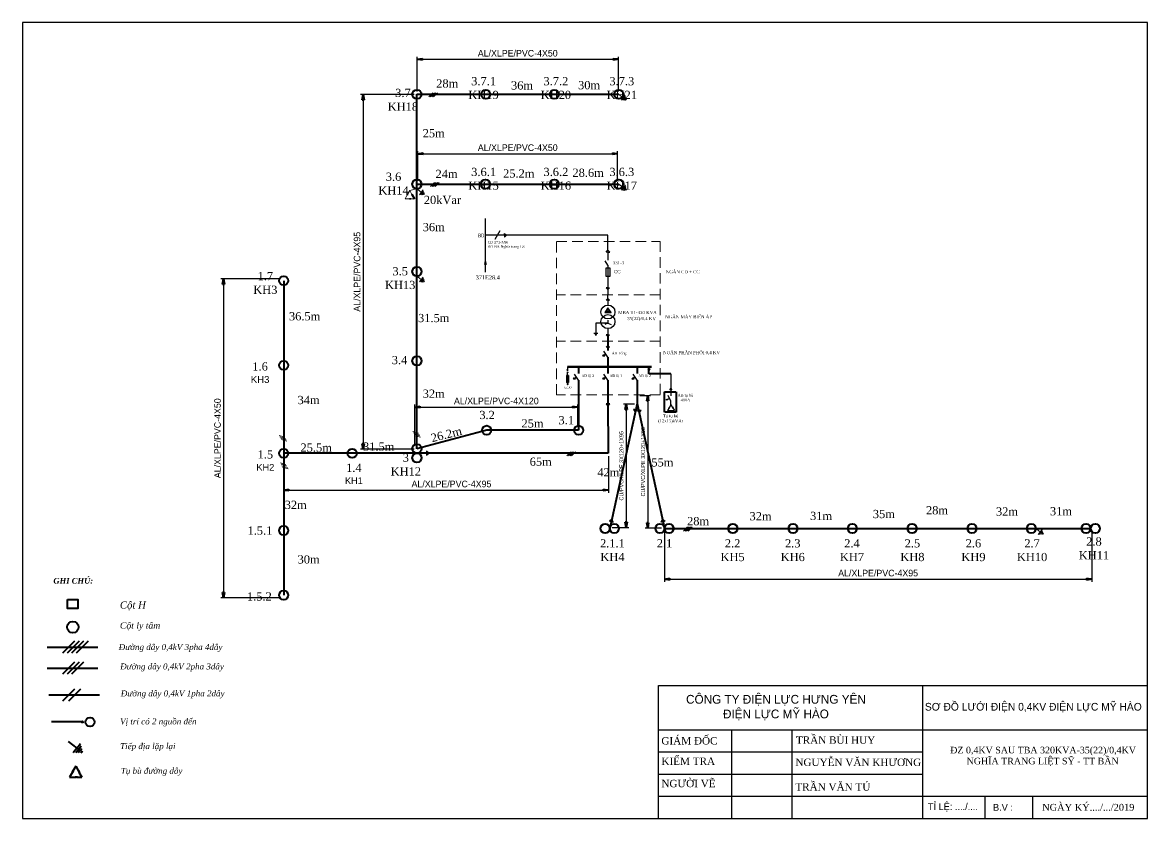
# Model space of a CAD drawing. Extents: x -2498 to 7641, y -1476 to 9052.
# Drawn here: x 7214.1 to 7640.9, y 3667.9 to 3969.7 of the extents above; entities that cross this region are included whole.
import ezdxf

# ---------------------------------------------------------------- set-up
doc = ezdxf.new("R2010")
doc.units = 0
doc.header["$LTSCALE"] = 0.08
doc.header["$MEASUREMENT"] = 0
doc.linetypes.add('DASHED2', pattern=[0.375, 0.25, -0.125])
doc.linetypes.add('HIDDEN', pattern=[0.375, 0.25, -0.125])
doc.layers.get('0').update_dxf_attribs({"linetype": 'CONTINUOUS', "lineweight": 40})
doc.layers.get('DEFPOINTS').update_dxf_attribs({"linetype": 'CONTINUOUS'})
doc.layers.add('Duong manh', color=8, linetype='CONTINUOUS')
for name, color, linetype, lineweight in [('Duong truc', 7, 'CONTINUOUS', 40), ('khung', 3, 'CONTINUOUS', 18), ('NET DAM', 6, 'CONTINUOUS', 25)]:
    doc.layers.add(name, color=color, linetype=linetype, lineweight=lineweight)
doc.styles.add('anh chinh', font='VNARIAL.TTF', dxfattribs={"height": 2.5})
doc.styles.add('anh thong', font='times.ttf', dxfattribs={"height": 0.5})
doc.styles.get("Standard").update_dxf_attribs({"font": 'VHTEKN.TTF', "height": 2.5})
doc.styles.add('style4', font='VHTIMEB.TTF')
doc.dimstyles.new('C2', dxfattribs={"dimscale": 0, "dimtxt": 2, "dimasz": 1, "dimexe": 1, "dimexo": 1, "dimgap": 1, "dimtad": 1, "dimtoh": 1, "dimdec": 4, "dimzin": 0, "dimdsep": 46, "dimtxsty": 'Standard', "dimblk1": 'CLOSED', "dimblk2": 'CLOSED', "dimsah": 1, "dimcen": 0.09, "dimclrd": 1, "dimclre": 5, "dimclrt": 7, "dimadec": 0, "dimazin": 0, "dimtfac": 1, "dimtdec": 4, "dimtofl": 0, "dimtmove": 0, "dimatfit": 3, "dimldrblk": 'CLOSED', "dimfxl": 1, "dimtolj": 1, "dimtzin": 0, "dimarcsym": 0})

# ---------------------------------------------------------------- blocks, each defined once
blk = doc.blocks.new('khung')
at = {"layer": 'khung', "color": 5, "lineweight": -3, "ltscale": 4}
for p, q in [((630143, 2296298.9), (632881, 2296298.9)), ((630143, 2295554.2), (630143, 2296298.9)), ((631620.1, 2296298.9), (631620.1, 2295554.2)), ((630143, 2296050.6), (631457.3, 2296050.6)), ((630143, 2296050.6), (632881, 2296050.6)), ((630552, 2296050.6), (630552, 2295554.2)), ((630888.9, 2296050.6), (630888.9, 2295554.2)), ((630143, 2295926.5), (631620.1, 2295926.5)), ((630143, 2295802.4), (631620.1, 2295802.4)), ((630143, 2295678.3), (631512, 2295678.3)), ((630143, 2295678.3), (632881, 2295678.3)), ((631972.7, 2295554.2), (631972.7, 2295678.3)), ((632238.4, 2295554.2), (632238.4, 2295678.3))]:
    blk.add_line(p, q, dxfattribs=at)
blk.add_lwpolyline([(632881, 2300009), (626580.6, 2300009), (626580.6, 2295554.2), (632881, 2295554.2), (632881, 2300009)], dxfattribs=at)
at = {"layer": 'Duong manh', "color": 0, "lineweight": -3, "ltscale": 4}
for s, insert, char_height, width, attachment_point in [('{\\f.VnAvantH|b0|i0|c0|p34;C¤NG TY §IÖN LùC H¦NG Y£N\\P®iÖn lùc mü hµo}', (630800.1, 2296174.8), 49.141, 1314.329, 5), ('{\\f.VnAvantH|b0|i0|c0|p34;s¬ ®å l\xadíi ®iÖn 0,4kv ®iÖn lùc mü hµo}', (632241.6, 2296174.8), 43.049, 1423.665, 5), ('{\\fTimes New Roman|b0|i0|c0|p18; GIÁM ĐỐC}', (630143, 2295988.6), 41.37, 409.064, 4), ('{\\fTimes New Roman|b0|i0|c0|p18; TRẦN BÙI HUY}', (630896.3, 2295992.9), 41.37, 536.856, 4), ('{\\f.VnAvantH|b0|i0|c0|p34; \\fTimes New Roman|b0|i0|c0|p18; KIỂM TRA}', (630128, 2295874.7), 41.37, 409.064, 4), ('{\\fTimes New Roman|b0|i0|c0|p18; NGUYỄN VĂN KHƯƠNG}', (630893.6, 2295868.1), 41.37, 717.247, 4), ('{\\fTimes New Roman|b0|i0|c0|p18; NGƯỜI VẼ}', (630143, 2295749.5), 41.37, 409.064, 4), ('{\\f.VnAvantH|b0|i0|c0|p34; \\fTimes New Roman|b0|i0|c0|p18;TRẦN VĂN TÚ}', (630893.4, 2295730.7), 41.37, 536.856, 4), ('{\\f.VnAvantH|b0|i0|c0|p34; tØ lÖ: ..../....}', (631636.6, 2295616.3), 38.475, 301.491, 4), ('{\\f.VnAvantH|b0|i0|c0|p34;b.v :}', (632071.5, 2295616.3), 38.475, 424.338, 5), ('{\\fTimes New Roman|b0|i0|c0|p18;NGÀY KÝ..../.../2019}', (632549.2, 2295616.3), 38.475, 820.671, 5)]:
    blk.add_mtext(s, dxfattribs=dict(at, insert=insert, char_height=char_height, width=width, attachment_point=attachment_point))
blk = doc.blocks.new('_CLOSED')
at = {"color": 0, "linetype": 'ByBlock', "ltscale": 10}
for p, q in [((-1, 0.17), (0, 0)), ((-1, 0.17), (-1, -0.17)), ((0, 0), (-1, -0.17)), ((0, 0), (-1, 0))]:
    blk.add_line(p, q, dxfattribs=at)
blk = doc.blocks.new('*D10')
at = {"color": 7, "linetype": 'Continuous', "lineweight": -2, "ltscale": 8}
for p, q in [((7448.33, 3828.29), (7452.27, 3828.29)), ((7451.27, 3826.29), (7451.27, 3779.95)), ((7456.47, 3777.95), (7450.27, 3777.95))]:
    blk.add_line(p, q, dxfattribs=at)
at = {"layer": 'DEFPOINTS', "color": 0, "linetype": 'Continuous', "lineweight": 40, "ltscale": 8}
for p in [(7447.33, 3828.29), (7451.27, 3777.95), (7457.47, 3777.95)]:
    blk.add_point(p, dxfattribs=at)
at = {"color": 7, "linetype": 'Continuous', "lineweight": -2, "ltscale": 8, "xscale": 2.0045, "yscale": 2.0045, "zscale": 2.0045}
for p, rotation in [((7451.27, 3828.29), 90), ((7451.27, 3777.95), 270)]:
    blk.add_blockref('_CLOSED', p, dxfattribs=dict(at, rotation=rotation))
at = {"color": 7, "linetype": 'Continuous', "lineweight": 40, "ltscale": 8, "insert": (7449.5, 3803.12), "char_height": 2.5, "attachment_point": 5, "rotation": 90}
blk.add_mtext('\\A1;{\\H0.6x;Cu/PVC/XLPE 3x120+1x95}', dxfattribs=at)
blk = doc.blocks.new('*D11')
at = {"color": 7, "linetype": 'Continuous', "lineweight": -2, "ltscale": 8}
for p, q in [((7446.22, 3824.97), (7442.08, 3824.97)), ((7443.08, 3822.96), (7443.08, 3780.21)), ((7437.8, 3778.21), (7444.08, 3778.21))]:
    blk.add_line(p, q, dxfattribs=at)
at = {"layer": 'DEFPOINTS', "color": 0, "linetype": 'Continuous', "lineweight": 40, "ltscale": 8}
for p in [(7447.22, 3824.97), (7436.8, 3778.21), (7443.08, 3778.21)]:
    blk.add_point(p, dxfattribs=at)
at = {"color": 7, "linetype": 'Continuous', "lineweight": -2, "ltscale": 8, "xscale": 2.0045, "yscale": 2.0045, "zscale": 2.0045}
for p, rotation in [((7443.08, 3824.97), 90), ((7443.08, 3778.21), 270)]:
    blk.add_blockref('_CLOSED', p, dxfattribs=dict(at, rotation=rotation))
at = {"color": 7, "linetype": 'Continuous', "lineweight": 40, "ltscale": 8, "insert": (7441.3, 3801.59), "char_height": 2.5, "attachment_point": 5, "rotation": 90}
blk.add_mtext('\\A1;{\\H0.6x;Cu/PVC/XLPE 3x120+1x95}', dxfattribs=at)
blk = doc.blocks.new('*D12')
at = {"color": 7, "linetype": 'Continuous', "lineweight": -2, "ltscale": 8}
for p, q in [((7457.65, 3777.01), (7457.65, 3757.62)), ((7619.74, 3777.01), (7619.74, 3757.62)), ((7459.65, 3758.62), (7617.73, 3758.62))]:
    blk.add_line(p, q, dxfattribs=at)
at = {"layer": 'DEFPOINTS', "color": 0, "linetype": 'Continuous', "lineweight": 40, "ltscale": 8}
for p in [(7457.65, 3778.01), (7619.74, 3778.01), (7619.74, 3758.62)]:
    blk.add_point(p, dxfattribs=at)
at = {"color": 7, "linetype": 'Continuous', "lineweight": -2, "ltscale": 8, "xscale": 2.0045, "yscale": 2.0045, "zscale": 2.0045, "rotation": 180}
blk.add_blockref('_CLOSED', (7457.65, 3758.62), dxfattribs=at)
at = {"color": 7, "linetype": 'Continuous', "lineweight": -2, "ltscale": 8, "xscale": 2.0045, "yscale": 2.0045, "zscale": 2.0045}
blk.add_blockref('_CLOSED', (7619.74, 3758.62), dxfattribs=at)
at = {"color": 7, "linetype": 'Continuous', "lineweight": 40, "ltscale": 8, "insert": (7538.69, 3760.9), "char_height": 2.5, "attachment_point": 5}
blk.add_mtext('\\A1;AL/XLPE/PVC-4x95', dxfattribs=at)
blk = doc.blocks.new('*D13')
at = {"color": 7, "linetype": 'Continuous', "lineweight": -2, "ltscale": 8}
for p, q in [((7311.86, 3872.51), (7289.35, 3872.51)), ((7290.35, 3870.51), (7290.35, 3753.55)), ((7311.86, 3751.54), (7289.35, 3751.54))]:
    blk.add_line(p, q, dxfattribs=at)
at = {"layer": 'DEFPOINTS', "color": 0, "linetype": 'Continuous', "lineweight": 40, "ltscale": 8}
for p in [(7312.86, 3872.51), (7290.35, 3751.54), (7312.86, 3751.54)]:
    blk.add_point(p, dxfattribs=at)
at = {"color": 7, "linetype": 'Continuous', "lineweight": -2, "ltscale": 8, "xscale": 2.0045, "yscale": 2.0045, "zscale": 2.0045}
for p, rotation in [((7290.35, 3872.51), 90), ((7290.35, 3751.54), 270)]:
    blk.add_blockref('_CLOSED', p, dxfattribs=dict(at, rotation=rotation))
at = {"color": 7, "linetype": 'Continuous', "lineweight": 40, "ltscale": 8, "insert": (7288.07, 3812.03), "char_height": 2.5, "attachment_point": 5, "rotation": 90}
blk.add_mtext('\\A1;AL/XLPE/PVC-4x50', dxfattribs=at)
blk = doc.blocks.new('*D14')
at = {"color": 7, "linetype": 'Continuous', "lineweight": -2, "ltscale": 8}
for p, q in [((7313.15, 3805.24), (7313.15, 3791.4)), ((7436.37, 3805.24), (7436.37, 3791.4)), ((7315.15, 3792.4), (7434.37, 3792.4))]:
    blk.add_line(p, q, dxfattribs=at)
at = {"layer": 'DEFPOINTS', "color": 0, "linetype": 'Continuous', "lineweight": 40, "ltscale": 8}
for p in [(7313.15, 3806.24), (7436.37, 3806.24), (7436.37, 3792.4)]:
    blk.add_point(p, dxfattribs=at)
at = {"color": 7, "linetype": 'Continuous', "lineweight": -2, "ltscale": 8, "xscale": 2.0045, "yscale": 2.0045, "zscale": 2.0045, "rotation": 180}
blk.add_blockref('_CLOSED', (7313.15, 3792.4), dxfattribs=at)
at = {"color": 7, "linetype": 'Continuous', "lineweight": -2, "ltscale": 8, "xscale": 2.0045, "yscale": 2.0045, "zscale": 2.0045}
blk.add_blockref('_CLOSED', (7436.37, 3792.4), dxfattribs=at)
at = {"color": 7, "linetype": 'Continuous', "lineweight": 40, "ltscale": 8, "insert": (7376.82, 3794.68), "char_height": 2.5, "attachment_point": 5}
blk.add_mtext('\\A1;AL/XLPE/PVC-4x95', dxfattribs=at)
blk = doc.blocks.new('*D15')
at = {"color": 7, "linetype": 'Continuous', "lineweight": -2, "ltscale": 8}
for p, q in [((7362.63, 3942.36), (7342.31, 3942.36)), ((7343.31, 3940.36), (7343.31, 3809.94)), ((7362.63, 3807.93), (7342.31, 3807.93))]:
    blk.add_line(p, q, dxfattribs=at)
at = {"layer": 'DEFPOINTS', "color": 0, "linetype": 'Continuous', "lineweight": 40, "ltscale": 8}
for p in [(7363.63, 3942.36), (7343.31, 3807.93), (7363.63, 3807.93)]:
    blk.add_point(p, dxfattribs=at)
at = {"color": 7, "linetype": 'Continuous', "lineweight": -2, "ltscale": 8, "xscale": 2.0045, "yscale": 2.0045, "zscale": 2.0045}
for p, rotation in [((7343.31, 3942.36), 90), ((7343.31, 3807.93), 270)]:
    blk.add_blockref('_CLOSED', p, dxfattribs=dict(at, rotation=rotation))
at = {"color": 7, "linetype": 'Continuous', "lineweight": 40, "ltscale": 8, "insert": (7341.03, 3875.15), "char_height": 2.5, "attachment_point": 5, "rotation": 90}
blk.add_mtext('\\A1;AL/XLPE/PVC-4x95', dxfattribs=at)
blk = doc.blocks.new('*D16')
at = {"color": 7, "linetype": 'Continuous', "lineweight": -2, "ltscale": 8}
for p, q in [((7363.78, 3943.49), (7363.78, 3956.71)), ((7440.14, 3943.49), (7440.14, 3956.71)), ((7365.78, 3955.71), (7438.13, 3955.71))]:
    blk.add_line(p, q, dxfattribs=at)
at = {"layer": 'DEFPOINTS', "color": 0, "linetype": 'Continuous', "lineweight": 40, "ltscale": 8}
for p in [(7440.14, 3955.71), (7363.78, 3942.49), (7440.14, 3942.49)]:
    blk.add_point(p, dxfattribs=at)
at = {"color": 7, "linetype": 'Continuous', "lineweight": -2, "ltscale": 8, "xscale": 2.0045, "yscale": 2.0045, "zscale": 2.0045, "rotation": 180}
blk.add_blockref('_CLOSED', (7363.78, 3955.71), dxfattribs=at)
at = {"color": 7, "linetype": 'Continuous', "lineweight": -2, "ltscale": 8, "xscale": 2.0045, "yscale": 2.0045, "zscale": 2.0045}
blk.add_blockref('_CLOSED', (7440.14, 3955.71), dxfattribs=at)
at = {"color": 7, "linetype": 'Continuous', "lineweight": 40, "ltscale": 8, "insert": (7401.96, 3957.99), "char_height": 2.5, "attachment_point": 5}
blk.add_mtext('\\A1;AL/XLPE/PVC-4x50', dxfattribs=at)
blk = doc.blocks.new('*D17')
at = {"color": 7, "linetype": 'Continuous', "lineweight": -2, "ltscale": 8}
for p, q in [((7364.05, 3909.63), (7364.05, 3920.92)), ((7366.06, 3919.92), (7437.86, 3919.92)), ((7439.86, 3909.63), (7439.86, 3920.92))]:
    blk.add_line(p, q, dxfattribs=at)
at = {"layer": 'DEFPOINTS', "color": 0, "linetype": 'Continuous', "lineweight": 40, "ltscale": 8}
for p in [(7439.86, 3919.92), (7364.05, 3908.63), (7439.86, 3908.63)]:
    blk.add_point(p, dxfattribs=at)
at = {"color": 7, "linetype": 'Continuous', "lineweight": -2, "ltscale": 8, "xscale": 2.0045, "yscale": 2.0045, "zscale": 2.0045, "rotation": 180}
blk.add_blockref('_CLOSED', (7364.05, 3919.92), dxfattribs=at)
at = {"color": 7, "linetype": 'Continuous', "lineweight": -2, "ltscale": 8, "xscale": 2.0045, "yscale": 2.0045, "zscale": 2.0045}
blk.add_blockref('_CLOSED', (7439.86, 3919.92), dxfattribs=at)
at = {"color": 7, "linetype": 'Continuous', "lineweight": 40, "ltscale": 8, "insert": (7401.96, 3922.2), "char_height": 2.5, "attachment_point": 5}
blk.add_mtext('\\A1;AL/XLPE/PVC-4x50', dxfattribs=at)
blk = doc.blocks.new('*D18')
at = {"color": 7, "linetype": 'Continuous', "lineweight": -2, "ltscale": 8}
for p, q in [((7362.97, 3809.45), (7362.97, 3824.87)), ((7424.71, 3816.34), (7424.71, 3824.87)), ((7364.97, 3823.87), (7422.71, 3823.87))]:
    blk.add_line(p, q, dxfattribs=at)
at = {"layer": 'DEFPOINTS', "color": 0, "linetype": 'Continuous', "lineweight": 40, "ltscale": 8}
for p in [(7424.71, 3823.87), (7424.71, 3815.34), (7362.97, 3808.45)]:
    blk.add_point(p, dxfattribs=at)
at = {"color": 7, "linetype": 'Continuous', "lineweight": -2, "ltscale": 8, "xscale": 2.0045, "yscale": 2.0045, "zscale": 2.0045, "rotation": 180}
blk.add_blockref('_CLOSED', (7362.97, 3823.87), dxfattribs=at)
at = {"color": 7, "linetype": 'Continuous', "lineweight": -2, "ltscale": 8, "xscale": 2.0045, "yscale": 2.0045, "zscale": 2.0045}
blk.add_blockref('_CLOSED', (7424.71, 3823.87), dxfattribs=at)
at = {"color": 7, "linetype": 'Continuous', "lineweight": 40, "ltscale": 8, "insert": (7393.84, 3826.16), "char_height": 2.5, "attachment_point": 5}
blk.add_mtext('\\A1;AL/XLPE/PVC-4x120', dxfattribs=at)

msp = doc.modelspace()

# ---------------------------------------------------------------- hatches: boundary and pattern name
at = {"lineweight": 30, "ltscale": 5}
h = msp.add_hatch(color=7, dxfattribs=at)
edge = h.paths.add_edge_path()
edge.add_arc((7436.17885, 3839.06024), 0.24538, 0, 360)
at = {"linetype": 'Continuous', "lineweight": 30, "ltscale": 8}
h = msp.add_hatch(color=256, dxfattribs=at)
h.paths.add_polyline_path([(7458.19707, 3826.47903), (7458.77676, 3826.51946), (7458.67715, 3826.71886)])
h.paths.add_polyline_path([(7458.19707, 3826.47903), (7458.67715, 3826.71886), (7458.57753, 3826.91826)])
at = {"linetype": 'Continuous', "ltscale": 8}
msp.add_hatch(color=256, dxfattribs=at).paths.add_polyline_path([(7237.09156, 3704.4913, 1), (7236.53186, 3704.4913, 1)])
at = {"layer": 'Duong truc', "lineweight": -2, "ltscale": 5}
for points in [[(7434.27631, 3843.12022), (7435.02633, 3843.24576), (7434.63033, 3843.79127)], [(7423.1546, 3834.39038), (7423.90462, 3834.51592), (7423.50862, 3835.06143)], [(7434.27667, 3834.39038), (7435.02668, 3834.51592), (7434.63068, 3835.06143)], [(7445.33631, 3834.39038), (7446.08633, 3834.51592), (7445.69033, 3835.06143)]]:
    msp.add_hatch(color=7, dxfattribs=at).paths.add_polyline_path(points)

# ---------------------------------------------------------------- linework, layer by layer
at = {"color": 0, "linetype": 'Continuous', "lineweight": 40, "ltscale": 8}
for p, q in [((7363.70213, 3808.05226), (7363.70213, 3942.45398)), ((7363.70213, 3942.45398), (7440.32779, 3942.45398)), ((7363.70213, 3908.35509), (7440.32779, 3908.35509)), ((7361.93851, 3904.27405), (7362.74727, 3902.82378)), ((7313.18553, 3871.74371), (7313.18553, 3752.54231)), ((7390.20688, 3815.07758), (7363.70213, 3808.06905)), ((7425.06982, 3815.07758), (7390.20688, 3815.07758)), ((7363.70213, 3806.33119), (7313.18553, 3806.33119)), ((7436.24522, 3806.33119), (7363.70213, 3806.33119)), ((7457.647, 3777.82179), (7619.30196, 3777.82179))]:
    msp.add_line(p, q, dxfattribs=at)
at = {"linetype": 'Continuous', "lineweight": 9, "ltscale": 8}
for p, q in [((7369.76487, 3943.02754), (7368.21504, 3941.47771)), ((7370.34606, 3943.02754), (7368.79623, 3941.47771)), ((7370.92725, 3943.02754), (7369.37742, 3941.47771)), ((7371.50844, 3943.02754), (7369.9586, 3941.47771)), ((7440.23726, 3942.52406), (7441.9992, 3941.16006)), ((7441.9992, 3941.16006), (7441.26747, 3940.21487)), ((7442.33396, 3940.90091), (7441.78505, 3940.19201)), ((7441.9992, 3941.16006), (7442.73092, 3942.10526)), ((7442.66873, 3940.64175), (7442.3067, 3940.16898)), ((7442.33396, 3940.90091), (7442.88272, 3941.60992)), ((7442.66873, 3940.64175), (7443.03572, 3941.11068)), ((7443.0035, 3940.38259), (7442.82057, 3940.14629)), ((7443.0035, 3940.38259), (7443.18643, 3940.61889)), ((7360.9922, 3905.9168), (7360.16754, 3904.46347)), ((7360.9922, 3905.9168), (7361.81686, 3904.46347)), ((7363.61161, 3906.68731), (7365.37354, 3905.32332)), ((7365.37354, 3905.32332), (7366.10526, 3906.26852)), ((7365.70831, 3905.06416), (7366.25706, 3905.77317)), ((7370.44484, 3909.0159), (7368.89501, 3907.46606)), ((7371.02603, 3909.0159), (7369.4762, 3907.46606)), ((7371.60722, 3909.0159), (7370.05738, 3907.46606)), ((7372.18841, 3909.0159), (7370.63857, 3907.46606)), ((7440.32779, 3908.35509), (7442.08972, 3906.9911)), ((7442.08972, 3906.9911), (7441.358, 3906.0459)), ((7442.42449, 3906.73194), (7441.87558, 3906.02304)), ((7442.08972, 3906.9911), (7442.82144, 3907.93629)), ((7442.75926, 3906.47278), (7442.39722, 3906.00001)), ((7442.42449, 3906.73194), (7442.97325, 3907.44095)), ((7442.75926, 3906.47278), (7443.12624, 3906.94171)), ((7443.09402, 3906.21362), (7442.91109, 3905.97732)), ((7443.09402, 3906.21362), (7443.27695, 3906.44992)), ((7360.05686, 3904.26842), (7359.23713, 3902.82378)), ((7359.23713, 3902.82378), (7360.95573, 3902.82378)), ((7359.79929, 3904.40058), (7360.29248, 3904.14752)), ((7359.90997, 3904.59563), (7360.40316, 3904.34258)), ((7360.95573, 3902.82378), (7360.98747, 3902.82378)), ((7360.98747, 3903.10465), (7360.98747, 3902.5429)), ((7361.25199, 3903.10465), (7361.25199, 3902.5429)), ((7361.25199, 3902.82378), (7362.74727, 3902.82378)), ((7362.07443, 3904.59563), (7361.58124, 3904.34258)), ((7362.18511, 3904.40058), (7361.69192, 3904.14752)), ((7365.37354, 3905.32332), (7364.64181, 3904.37812)), ((7365.70831, 3905.06416), (7365.1594, 3904.35527)), ((7366.04307, 3904.805), (7365.68104, 3904.33223)), ((7366.04307, 3904.805), (7366.41006, 3905.27393)), ((7366.37784, 3904.54584), (7366.19491, 3904.30954)), ((7366.37784, 3904.54584), (7366.56077, 3904.78214)), ((7363.61161, 3873.58974), (7365.37354, 3872.22575)), ((7365.37354, 3872.22575), (7364.64181, 3871.28055)), ((7365.70831, 3871.96659), (7365.1594, 3871.2577)), ((7365.37354, 3872.22575), (7366.10526, 3873.17095)), ((7366.04307, 3871.70743), (7365.68104, 3871.23466)), ((7365.70831, 3871.96659), (7366.25706, 3872.6756)), ((7366.04307, 3871.70743), (7366.41006, 3872.17636)), ((7366.37784, 3871.44827), (7366.19491, 3871.21197)), ((7366.37784, 3871.44827), (7366.56077, 3871.68457)), ((7313.56905, 3812.4224), (7311.46933, 3813.051)), ((7313.84489, 3811.91084), (7311.74517, 3812.53944)), ((7314.12072, 3811.39928), (7312.021, 3812.02788)), ((7314.39656, 3810.88772), (7312.29684, 3811.51632)), ((7364.28412, 3813.92177), (7362.1844, 3814.55037)), ((7364.55995, 3813.41021), (7362.46023, 3814.03881)), ((7364.83579, 3812.89865), (7362.73607, 3813.52725)), ((7365.11162, 3812.38709), (7363.0119, 3813.01569)), ((7422.19998, 3806.92203), (7420.65014, 3805.3722)), ((7422.78117, 3806.92203), (7421.23133, 3805.3722)), ((7423.36235, 3806.92203), (7421.81252, 3805.3722)), ((7423.94354, 3806.92203), (7422.39371, 3805.3722)), ((7313.99939, 3802.03276), (7311.89967, 3802.66137)), ((7314.27522, 3801.5212), (7312.1755, 3802.1498)), ((7314.55106, 3801.00964), (7312.45134, 3801.63824)), ((7314.82689, 3800.49808), (7312.72717, 3801.12668)), ((7466.39707, 3778.41658), (7464.84723, 3776.86675)), ((7466.97825, 3778.41658), (7465.42842, 3776.86675)), ((7467.55944, 3778.41658), (7466.00961, 3776.86675)), ((7468.14063, 3778.41658), (7466.5908, 3776.86675)), ((7598.42489, 3777.89187), (7600.18683, 3776.52787)), ((7600.18683, 3776.52787), (7600.91855, 3777.47307)), ((7600.18683, 3776.52787), (7599.4551, 3775.58267)), ((7600.52159, 3776.26871), (7599.97268, 3775.55982)), ((7600.85636, 3776.00955), (7600.49433, 3775.53678)), ((7600.52159, 3776.26871), (7601.07035, 3776.97772)), ((7600.85636, 3776.00955), (7601.22334, 3776.47849)), ((7601.19113, 3775.75039), (7601.0082, 3775.51409)), ((7601.19113, 3775.75039), (7601.37406, 3775.98669))]:
    msp.add_line(p, q, dxfattribs=at)
at = {"color": 0, "linetype": 'Continuous', "lineweight": 9, "ltscale": 8}
msp.add_line((7360.99769, 3905.92647), (7363.50045, 3906.62624), dxfattribs=at)
at = {"color": 7, "linetype": 'HIDDEN', "lineweight": 9, "ltscale": 200}
for p, q in [((7456.02648, 3866.41004), (7416.6502, 3866.41004)), ((7456.02648, 3848.84657), (7416.6502, 3848.84657))]:
    msp.add_line(p, q, dxfattribs=at)
at = {"color": 7, "lineweight": -2, "ltscale": 0.35}
for p, q in [((7436.1912, 3861.53519), (7435.03165, 3859.69517)), ((7436.1912, 3860.24981), (7435.03165, 3859.69517)), ((7435.03165, 3859.69517), (7437.35075, 3859.69517)), ((7437.35075, 3859.69517), (7436.1912, 3861.53519)), ((7436.1912, 3861.53519), (7436.1912, 3860.24981)), ((7436.1912, 3860.24981), (7437.35075, 3859.69517)), ((7436.19075, 3855.71728), (7431.58283, 3855.71728)), ((7431.58283, 3855.71728), (7431.58283, 3851.86839)), ((7436.19075, 3855.71728), (7435.03119, 3855.16264)), ((7436.19075, 3856.80156), (7436.19075, 3855.71728)), ((7436.19075, 3855.71728), (7437.3503, 3855.16264)), ((7430.78274, 3851.86839), (7432.38293, 3851.86839)), ((7431.18279, 3851.57411), (7431.98288, 3851.57411)), ((7431.38281, 3851.30347), (7431.78286, 3851.30347)), ((7436.1934, 3853.60444), (7436.1934, 3851.69318)), ((7436.19354, 3852.31927), (7436.19354, 3851.29261))]:
    msp.add_line(p, q, dxfattribs=at)
at = {"color": 7}
for p, q in [((7436.19354, 3850.6361), (7436.19118, 3847.21868)), ((7436.19118, 3846.56218), (7436.19133, 3845.26953)), ((7436.19153, 3842.78712), (7436.19153, 3839.06918)), ((7425.06947, 3839.06918), (7425.06962, 3836.53968)), ((7436.19153, 3839.06918), (7436.19168, 3836.53968)), ((7447.25117, 3839.06918), (7447.25133, 3836.53968)), ((7425.06982, 3834.05728), (7425.06982, 3815.07758)), ((7436.19188, 3834.05728), (7436.19188, 3826.75905)), ((7447.25153, 3834.05728), (7447.25153, 3825.22931))]:
    msp.add_line(p, q, dxfattribs=at)
at = {"lineweight": 30}
for p, q in [((7420.86472, 3837.59023), (7420.71145, 3838.04726)), ((7420.86472, 3837.25785), (7420.71145, 3836.80082)), ((7420.86472, 3839.06918), (7420.86472, 3837.59023)), ((7420.86472, 3837.59023), (7421.01798, 3838.04726)), ((7420.86472, 3835.77891), (7420.86472, 3837.25785)), ((7420.86472, 3837.25785), (7421.01798, 3836.80082)), ((7420.512, 3835.77891), (7420.512, 3833.1923)), ((7421.21743, 3835.77891), (7420.512, 3835.30861)), ((7421.21743, 3835.30861), (7420.512, 3835.77891)), ((7421.21743, 3835.77891), (7420.512, 3835.77891)), ((7421.21743, 3835.30861), (7420.512, 3835.30861)), ((7421.21743, 3835.07347), (7420.512, 3835.07347)), ((7421.21743, 3834.83832), (7420.512, 3834.83832)), ((7421.21743, 3834.60317), (7420.512, 3834.60317)), ((7421.21743, 3834.36803), (7420.512, 3834.36803)), ((7421.21743, 3834.13288), (7420.512, 3834.13288)), ((7421.21743, 3833.89774), (7420.512, 3833.89774)), ((7421.21743, 3833.66259), (7420.512, 3833.66259)), ((7421.21743, 3833.42744), (7420.512, 3833.42744)), ((7421.21743, 3833.1923), (7420.512, 3833.1923)), ((7420.86472, 3833.1923), (7420.86472, 3832.49589)), ((7421.21743, 3835.77891), (7421.21743, 3833.1923)), ((7421.18111, 3832.48686), (7420.54832, 3832.48686)), ((7421.03593, 3832.40631), (7420.6935, 3832.40631)), ((7420.93782, 3832.32577), (7420.79161, 3832.32577))]:
    msp.add_line(p, q, dxfattribs=at)
at = {"color": 7, "lineweight": 70, "ltscale": 0.35}
msp.add_line((7452.69148, 3839.06918), (7420.86472, 3839.06918), dxfattribs=at)
at = {"color": 0, "lineweight": 30}
for p, q in [((7452.19587, 3838.22427), (7451.35624, 3838.22427)), ((7451.35624, 3838.22427), (7451.77605, 3837.70438)), ((7451.77605, 3837.70438), (7452.19587, 3838.22427)), ((7459.62415, 3830.43059), (7460.04397, 3830.95047)), ((7460.46378, 3830.43059), (7459.62415, 3830.43059)), ((7460.04397, 3830.95047), (7460.46378, 3830.43059)), ((7436.93305, 3825.13055), (7435.45605, 3825.13055)), ((7435.45605, 3825.13055), (7436.15636, 3824.21602)), ((7436.15636, 3824.21602), (7436.93305, 3825.13055)), ((7447.31629, 3822.89721), (7445.83929, 3822.89721)), ((7445.83929, 3822.89721), (7446.53961, 3821.98267)), ((7446.53961, 3821.98267), (7447.31629, 3822.89721)), ((7448.81515, 3822.55508), (7447.33815, 3822.55508)), ((7447.33815, 3822.55508), (7448.03847, 3821.64054)), ((7448.03847, 3821.64054), (7448.81515, 3822.55508)), ((7367.35034, 3807.10787), (7367.35034, 3805.63087)), ((7368.26488, 3806.33119), (7367.35034, 3807.10787)), ((7367.35034, 3805.63087), (7368.26488, 3806.33119)), ((7437.70473, 3781.31588), (7436.71749, 3780.63398)), ((7436.71749, 3780.63398), (7438.14398, 3780.25105)), ((7438.14398, 3780.25105), (7437.70473, 3781.31588)), ((7456.43777, 3780.2683), (7456.87702, 3781.33314)), ((7457.86426, 3780.65124), (7456.43777, 3780.2683)), ((7456.87702, 3781.33314), (7457.86426, 3780.65124))]:
    msp.add_line(p, q, dxfattribs=at)
at = {"linetype": 'Continuous', "lineweight": 40, "ltscale": 8}
for p, q in [((7451.74725, 3836.41093), (7451.74725, 3839.06918)), ((7460.04397, 3836.41093), (7451.74725, 3836.41093))]:
    msp.add_line(p, q, dxfattribs=at)
at = {"linetype": 'Continuous', "lineweight": 30, "ltscale": 8}
for p, q in [((7460.04397, 3836.41093), (7460.04397, 3828.17019)), ((7459.54012, 3827.14998), (7458.19707, 3826.47903)), ((7458.19707, 3826.47903), (7458.57753, 3826.91826)), ((7458.57753, 3826.91826), (7458.77676, 3826.51946)), ((7460.09245, 3826.04438), (7458.98779, 3828.25558)), ((7460.09245, 3824.7968), (7459.48422, 3823.72491)), ((7460.09245, 3824.7968), (7460.09245, 3826.04438)), ((7460.09245, 3824.7968), (7460.70067, 3823.72491)), ((7459.40259, 3823.58105), (7458.798, 3822.51557)), ((7458.798, 3822.51557), (7460.06555, 3822.51557)), ((7459.21262, 3823.67852), (7459.57637, 3823.49189)), ((7459.29426, 3823.82239), (7459.658, 3823.63575)), ((7460.06555, 3822.51557), (7460.08895, 3822.51557)), ((7460.08895, 3822.72272), (7460.08895, 3822.30841)), ((7460.28405, 3822.72272), (7460.28405, 3822.30841)), ((7460.28405, 3822.51557), (7461.38689, 3822.51557)), ((7460.89064, 3823.82239), (7460.52689, 3823.63575)), ((7460.97227, 3823.67852), (7460.60852, 3823.49189)), ((7460.7823, 3823.58105), (7461.38689, 3822.51557))]:
    msp.add_line(p, q, dxfattribs=at)
at = {"color": 0, "lineweight": 40}
for p, q in [((7436.19188, 3826.75905), (7436.25035, 3806.33119)), ((7447.25153, 3825.22931), (7436.85605, 3777.82173)), ((7447.25153, 3825.22931), (7457.647, 3777.82173))]:
    msp.add_line(p, q, dxfattribs=at)
at = {"linetype": 'Continuous', "ltscale": 8}
for p, q in [((7233.82387, 3735.07685), (7229.2906, 3730.54359)), ((7235.52384, 3735.07685), (7230.99058, 3730.54359)), ((7237.22381, 3735.07685), (7232.69055, 3730.54359)), ((7238.92379, 3735.07685), (7234.39053, 3730.54359)), ((7223.43881, 3732.85041), (7242.70518, 3732.85041)), ((7233.82387, 3727.14364), (7229.2906, 3722.61038)), ((7235.52384, 3727.14364), (7230.99058, 3722.61038)), ((7237.22381, 3727.14364), (7232.69055, 3722.61038)), ((7223.43881, 3724.9172), (7242.70518, 3724.9172)), ((7224.00547, 3714.71736), (7243.27184, 3714.71736)), ((7233.82387, 3716.9438), (7229.2906, 3712.41054)), ((7236.0905, 3716.9438), (7231.55724, 3712.41054)), ((7236.81171, 3704.4913), (7225.0829, 3704.4913)), ((7231.44227, 3697.04514), (7234.67848, 3694.53984)), ((7234.67848, 3694.53984), (7236.02246, 3696.27592)), ((7234.67848, 3694.53984), (7233.3345, 3692.80376)), ((7235.29335, 3694.06383), (7234.28515, 3692.76178)), ((7235.90823, 3693.58782), (7235.24328, 3692.71947)), ((7235.29335, 3694.06383), (7236.30128, 3695.3661)), ((7235.90823, 3693.58782), (7236.58229, 3694.44913)), ((7236.52311, 3693.11182), (7236.18712, 3692.6778)), ((7236.52311, 3693.11182), (7236.85911, 3693.54584)), ((7233.04061, 3685.49514), (7231.96471, 3683.59905)), ((7231.96471, 3683.59905), (7234.22038, 3683.59905)), ((7232.70255, 3685.66859), (7233.34987, 3685.33646)), ((7232.84782, 3685.9246), (7233.49513, 3685.59247)), ((7234.26825, 3687.65863), (7233.18588, 3685.75115)), ((7234.22038, 3683.59905), (7234.26203, 3683.59905)), ((7234.26203, 3683.96769), (7234.26203, 3683.2304)), ((7234.26825, 3687.65863), (7235.35061, 3685.75115)), ((7234.60921, 3683.96769), (7234.60921, 3683.2304)), ((7234.60921, 3683.59905), (7236.57178, 3683.59905)), ((7235.68867, 3685.9246), (7235.04136, 3685.59247)), ((7235.83394, 3685.66859), (7235.18662, 3685.33646)), ((7235.49588, 3685.49514), (7236.57178, 3683.59905))]:
    msp.add_line(p, q, dxfattribs=at)
at = {"color": 7, "linetype": 'HIDDEN', "lineweight": 9, "ltscale": 200}
msp.add_lwpolyline([(7456.02648, 3886.6545), (7456.02648, 3828.55844), (7416.6502, 3828.48671), (7416.6502, 3886.6545)], close=True, dxfattribs=at)
at = {"linetype": 'DASHED2', "lineweight": 40, "ltscale": 8}
msp.add_lwpolyline([(7457.62018, 3829.62446), (7462.0566, 3829.62446), (7462.0566, 3821.89388), (7457.62018, 3821.89388)], close=True, dxfattribs=at)
at = {"linetype": 'Continuous', "ltscale": 8}
msp.add_lwpolyline([(7231.16655, 3750.86737), (7235.00636, 3750.86737), (7235.00636, 3747.47891), (7231.16655, 3747.47891)], close=True, dxfattribs=at)
at = {"color": 0, "linetype": 'Continuous', "lineweight": 40, "ltscale": 8}
for centre in [(7363.70213, 3942.45398), (7389.7995, 3942.45398), (7415.8273, 3942.45398), (7440.32779, 3942.45398), (7363.70213, 3908.35509), (7389.70652, 3908.35509), (7415.86881, 3908.35509), (7440.32779, 3908.35509), (7363.70213, 3875.25312), (7313.18553, 3871.7605), (7313.18553, 3839.69396), (7363.70213, 3841.38648), (7390.20688, 3815.07758), (7425.06982, 3815.07758), (7313.18553, 3806.34798), (7339.14532, 3806.34798), (7363.70213, 3808.06905), (7363.70213, 3804.59333), (7313.18553, 3777.06431), (7435.11818, 3777.82173), (7438.5939, 3777.82173), (7455.90914, 3777.82179), (7459.38486, 3777.82179), (7483.56181, 3777.82179), (7506.40001, 3777.82179), (7528.91242, 3777.82179), (7551.58027, 3777.82179), (7574.2934, 3777.82179), (7596.80842, 3777.82179), (7617.5641, 3777.82173), (7621.11245, 3777.82179), (7313.18553, 3752.55909)]:
    msp.add_circle(centre, 1.73786, dxfattribs=at)
at = {"color": 7, "lineweight": -2, "ltscale": 0.35}
for centre in [(7436.1912, 3859.90363), (7436.1912, 3856.25625)]:
    msp.add_circle(centre, 2.65181, dxfattribs=at)
at = {"linetype": 'Continuous', "ltscale": 8}
for centre, radius in [((7233.18046, 3740.43239), 2.16837), ((7239.69146, 3704.4654), 1.69179), ((7236.81171, 3704.4913), 0.27985)]:
    msp.add_circle(centre, radius, dxfattribs=at)
at = {"linetype": 'Continuous', "lineweight": 9, "ltscale": 8}
for p in [(7442.33396, 3940.90091), (7442.66873, 3940.64175), (7443.0035, 3940.38259), (7442.42449, 3906.73194), (7442.75926, 3906.47278), (7443.09402, 3906.21362), (7365.70831, 3905.06416), (7366.04307, 3904.805), (7366.37784, 3904.54584), (7365.70831, 3871.96659), (7366.04307, 3871.70743), (7366.37784, 3871.44827), (7600.52159, 3776.26871), (7600.85636, 3776.00955), (7601.19113, 3775.75039)]:
    msp.add_point(p, dxfattribs=at)
at = {"linetype": 'Continuous', "ltscale": 8}
for p in [(7235.29335, 3694.06383), (7235.90823, 3693.58782), (7236.52311, 3693.11182)]:
    msp.add_point(p, dxfattribs=at)
at = {"layer": 'Duong truc', "color": 7, "lineweight": -2, "ltscale": 5}
for p, q in [((7389.62119, 3895.29629), (7389.62119, 3875.00523)), ((7413.16869, 3888.99049), (7389.62119, 3888.99049)), ((7395.13583, 3890.62368), (7393.21841, 3887.3573)), ((7396.94861, 3888.99049), (7396.94861, 3889.6719)), ((7396.94861, 3889.6719), (7397.65478, 3888.99049)), ((7396.94861, 3888.30907), (7397.65478, 3888.99049)), ((7396.94861, 3888.99049), (7396.94861, 3888.30907)), ((7436.1912, 3888.99049), (7413.16869, 3888.99049)), ((7436.1912, 3883.30623), (7436.1912, 3888.99049)), ((7435.50978, 3882.60007), (7436.1912, 3883.30623)), ((7436.1912, 3882.60007), (7435.50978, 3882.60007)), ((7436.87261, 3882.60007), (7436.1912, 3883.30623)), ((7436.1912, 3882.60007), (7436.87261, 3882.60007)), ((7436.1912, 3882.60007), (7436.1912, 3879.57442)), ((7389.62119, 3879.27291), (7389.30625, 3877.8723)), ((7389.30625, 3877.8723), (7389.62119, 3878.14627)), ((7389.60652, 3879.27281), (7389.93967, 3877.87643)), ((7389.93967, 3877.87643), (7389.62119, 3878.14627)), ((7436.1912, 3877.69946), (7435.17395, 3879.3314)), ((7436.1912, 3877.69946), (7436.1912, 3870.3444)), ((7435.55771, 3869.05982), (7436.1912, 3868.40332)), ((7436.1912, 3869.05982), (7435.55771, 3869.05982)), ((7436.1912, 3870.3444), (7436.1912, 3869.05982)), ((7436.82469, 3869.05982), (7436.1912, 3868.40332)), ((7436.1912, 3869.05982), (7436.82469, 3869.05982)), ((7436.1912, 3868.40332), (7436.1912, 3866.51878)), ((7435.55771, 3864.41004), (7436.1912, 3865.06654)), ((7436.1912, 3864.41004), (7435.55771, 3864.41004)), ((7436.1912, 3865.06654), (7436.1912, 3866.44899)), ((7436.82469, 3864.41004), (7436.1912, 3865.06654)), ((7436.1912, 3864.41004), (7436.82469, 3864.41004)), ((7436.1912, 3864.41004), (7436.1912, 3862.55543)), ((7435.56005, 3851.29261), (7436.19354, 3850.6361)), ((7436.19354, 3851.29261), (7435.56005, 3851.29261)), ((7436.82703, 3851.29261), (7436.19354, 3850.6361)), ((7436.19354, 3851.29261), (7436.82703, 3851.29261)), ((7435.55768, 3846.56218), (7436.19118, 3847.21868)), ((7436.19118, 3846.56218), (7435.55768, 3846.56218)), ((7436.82467, 3846.56218), (7436.19118, 3847.21868)), ((7436.19118, 3846.56218), (7436.82467, 3846.56218)), ((7435.43397, 3843.9351), (7434.27631, 3843.12022)), ((7434.27631, 3843.12022), (7434.63033, 3843.79127)), ((7434.27631, 3843.12022), (7435.02633, 3843.24576)), ((7434.63033, 3843.79127), (7435.02633, 3843.24576)), ((7436.19153, 3842.78712), (7434.67641, 3845.08308)), ((7424.31226, 3835.20526), (7423.1546, 3834.39038)), ((7423.1546, 3834.39038), (7423.50862, 3835.06143)), ((7423.1546, 3834.39038), (7423.90462, 3834.51592)), ((7423.50862, 3835.06143), (7423.90462, 3834.51592)), ((7425.06982, 3834.05728), (7423.5547, 3836.35324)), ((7435.43432, 3835.20526), (7434.27667, 3834.39038)), ((7434.27667, 3834.39038), (7434.63068, 3835.06143)), ((7434.27667, 3834.39038), (7435.02668, 3834.51592)), ((7434.63068, 3835.06143), (7435.02668, 3834.51592)), ((7436.19188, 3834.05728), (7434.67676, 3836.35324)), ((7446.49397, 3835.20526), (7445.33631, 3834.39038)), ((7445.33631, 3834.39038), (7445.69033, 3835.06143)), ((7445.33631, 3834.39038), (7446.08633, 3834.51592)), ((7445.69033, 3835.06143), (7446.08633, 3834.51592)), ((7447.25153, 3834.05728), (7445.73641, 3836.35324))]:
    msp.add_line(p, q, dxfattribs=at)
msp.add_lwpolyline([(7435.38932, 3873.46474), (7436.99308, 3873.46474), (7436.99308, 3876.47321), (7435.38932, 3876.47321)], close=True, dxfattribs=at)

# ---------------------------------------------------------------- block references
at = {"layer": 'NET DAM', "color": 7, "xscale": 0.06774451200000002, "yscale": 0.06774451200000002, "zscale": 0.06774451200000002}
msp.add_blockref('khung', (-35233.32164, -151843.3275), dxfattribs=at)

# ---------------------------------------------------------------- texts
at = {"color": 7, "ltscale": 5, "style": 'style4'}
for s, height, p in [('331-3', 1.213744, (7438.02068, 3877.93364)), ('CC', 1.213744, (7438.48481, 3874.61792)), ('Ng¨n CD + CC', 1.2137436, (7458.1184, 3874.53481)), ('MBA T1-320 kVA', 1.2137436, (7440.07634, 3859.12013)), ('Ng¨n m¸y biÕn ¸p', 1.2137436, (7457.9111, 3857.47269)), ('35(22)/0,4 kV', 1.2137436, (7443.47959, 3856.82323)), ('Ng¨n ph©n phèi 0,4 kV', 1.2137436, (7457.12552, 3843.9129))]:
    msp.add_text(s, height=height, dxfattribs=at).set_placement(p)
at = {"color": 0, "lineweight": 30, "style": 'anh thong'}
for s, insert, char_height, width, attachment_point in [('28m', (7375.21716, 3948.1075), 3.12, 40.143584, 2), ('3.7.1\\PKH19', (7389.01329, 3948.98372), 3.12, 40.143584, 2), ('3.7.2\\PKH20', (7416.43877, 3948.98372), 3.12, 40.143584, 2), ('3.7.3\\PKH21', (7441.44233, 3948.98372), 3.12, 40.143584, 2), ('3.7\\PKH18', (7358.40692, 3944.5346), 3.12, 40.143584, 2), ('36m', (7403.59074, 3947.37548), 3.12, 40.143584, 2), ('30m', (7429.03272, 3947.48006), 3.12, 40.143584, 2), ('25m', (7370.08563, 3929.24885), 3.12, 40.143584, 2), ('3.6.1\\PKH15', (7389.01329, 3914.57843), 3.12, 40.143584, 2), ('25.2m', (7402.35452, 3913.97904), 3.12, 40.143584, 2), ('3.6.2\\PKH16', (7416.43877, 3914.57843), 3.12, 40.143584, 2), ('28.6m', (7428.67166, 3914.27192), 3.12, 40.143584, 2), ('3.6.3\\PKH17', (7441.44233, 3914.57843), 3.12, 40.143584, 2), ('3.6\\PKH14', (7354.84579, 3912.7679), 3.12, 40.143584, 2), ('24m', (7374.97804, 3913.83259), 3.12, 40.143584, 2), ('20kVar', (7373.38819, 3903.96593), 3.12, 40.143584, 2), ('36m', (7370.08563, 3893.66475), 3.12, 40.143584, 2), ('3.5\\PKH13', (7357.37327, 3876.92263), 3.12, 40.143584, 2), ('1.7\\PKH3', (7306.20821, 3875.08807), 3.12, 40.143584, 2), ('36.5m', (7321.11629, 3859.85204), 3.12, 40.143584, 2), ('31.5m', (7370.08563, 3859.18466), 3.12, 40.143584, 2), ('3.4', (7357.11529, 3843.24511), 3.12, 40.143584, 2), ('1.6\\P{\\fArial|b0|i0|c0|p34;\\H0.8333x;\\C256;KH3}', (7304.22448, 3840.81777), 3.12, 40.143584, 2), ('32m', (7370.08563, 3830.49843), 3.12, 40.143584, 2), ('GZ500', (7420.9744, 3831.61941), 0.62208, 28.8528224, 2), ('34m', (7322.62994, 3828.10303), 3.12, 40.143584, 2), ('3.2', (7390.332, 3822.42725), 3.12, 40.143584, 2), ('3.1', (7420.36192, 3820.43907), 3.12, 40.143584, 2), ('25m', (7407.56402, 3819.24047), 3.12, 40.143584, 2), ('1.5\\P{\\fArial|b0|i0|c0|p34;\\H0.8013x;\\C256;KH2}', (7306.20821, 3807.4846), 3.12, 40.143584, 2), ('25.5m', (7325.49224, 3810.06001), 3.12, 40.143584, 2), ('31.5m', (7349.21123, 3810.42902), 3.12, 40.143584, 2), ('3\\PKH12', (7359.50159, 3806.22665), 3.12, 40.143584, 2), ('65m', (7410.68642, 3804.7158), 3.12, 40.143584, 2), ('55m', (7456.848, 3804.45696), 3.12, 40.143584, 2), ('1.4 \\P{\\fArial|b0|i0|c0|p34;\\H0.8013x;\\C256;KH1}', (7339.78703, 3802.39445), 3.12, 40.143584, 2), ('42m', (7436.35285, 3800.68058), 3.12, 40.143584, 2), ('32m', (7317.73487, 3788.34673), 3.12, 40.143584, 2), ('28m', (7561.03428, 3786.3046), 3.12, 40.143584, 2), ('31m', (7608.06458, 3785.94784), 3.12, 40.143584, 2), ('28m', (7470.38077, 3782.18241), 3.12, 40.143584, 2), ('32m', (7494.08252, 3784.04509), 3.12, 40.143584, 2), ('31m', (7517.06191, 3784.16401), 3.12, 40.143584, 2), ('35m', (7540.87471, 3784.87754), 3.12, 40.143584, 2), ('32m', (7587.58553, 3785.82892), 3.12, 40.143584, 2), ('1.5.1', (7304.14335, 3778.59679), 3.12, 40.143584, 2), ('2.1.1\\PKH4', (7437.89683, 3773.77251), 3.12, 40.143584, 2), ('2.1', (7457.64942, 3773.77251), 3.12, 40.143584, 2), ('2.2\\PKH5', (7483.4774, 3773.77251), 3.12, 40.143584, 2), ('2.3\\PKH6', (7506.29863, 3773.77251), 3.12, 40.143584, 2), ('2.4\\PKH7', (7528.77737, 3773.77251), 3.12, 40.143584, 2), ('2.5\\PKH8', (7551.70054, 3773.77251), 3.12, 40.143584, 2), ('2.6\\PKH9', (7574.8524, 3773.77251), 3.12, 40.143584, 2), ('2.7\\PKH10', (7597.1048, 3773.77251), 3.12, 40.143584, 2), ('2.8\\PKH11', (7620.57457, 3774.44911), 3.12, 40.143584, 2), ('30m', (7322.62994, 3767.67368), 3.12, 40.143584, 2), ('1.5.2', (7303.93674, 3753.61918), 3.12, 40.143584, 2), ('{\\fTimes New Roman|b0|i1|c0|p18;Cột H}', (7251.01645, 3750.15727), 2.6983757, 46.8904455, 1), ('{\\fTimes New Roman|b0|i1|c0|p18;Cột ly tâm}', (7251.0397, 3742.26076), 2.4295568, 46.8904455, 1)]:
    msp.add_mtext(s, dxfattribs=dict(at, insert=insert, char_height=char_height, width=width, attachment_point=attachment_point))
at = {"linetype": 'Continuous', "lineweight": 40, "ltscale": 8, "attachment_point": 1}
for s, insert, char_height in [('{\\fTimes New Roman|b0|i0|c0|p18;80}', (7386.80237, 3889.71303), 1.5552), ('{\\fTimes New Roman|b0|i0|c0|p18;CD 371-7/80 \\Pđi TBA Nghĩa trang LS}', (7390.58072, 3886.82983), 0.972), ('{\\fTimes New Roman|b0|i0|c0|p18;371E28.4}', (7386.01955, 3873.8), 1.5552)]:
    msp.add_mtext_dynamic_manual_height_columns(s, width=69.2641366, gutter_width=12.5, heights=[0], dxfattribs=dict(at, insert=insert, char_height=char_height)).dxf.set("width", 13.4649481)
at = {"color": 0, "linetype": 'Continuous', "lineweight": 40, "ltscale": 8, "char_height": 0.972, "width": 5.9024793, "attachment_point": 1, "style": 'anh chinh'}
for s, insert in [('{\\fTimes New Roman|b0|i0|c0|p18;AB Tổng}', (7437.64123, 3844.79921)), ('{\\fTimes New Roman|b0|i0|c0|p18;AB lộ 3}', (7426.1616, 3836.23092)), ('{\\fTimes New Roman|b0|i0|c0|p18;AB lộ 1}', (7436.79686, 3836.23092)), ('{\\fTimes New Roman|b0|i0|c0|p18;AB lộ 2}', (7447.74088, 3836.23092))]:
    msp.add_mtext(s, dxfattribs=dict(at, insert=insert))
at = {"linetype": 'Continuous', "lineweight": 30, "ltscale": 8, "attachment_point": 2, "style": 'anh thong'}
for s, insert, char_height, width in [('AB tụ bù\\P400A', (7465.6029, 3828.87343), 1.0692, 36.066028), ('Tủ tụ bù\\P(12x15)kVAr', (7459.98836, 3821.09333), 1.13724, 21.948732)]:
    msp.add_mtext(s, dxfattribs=dict(at, insert=insert, char_height=char_height, width=width))
at = {"color": 0, "lineweight": 30, "insert": (7374.49525, 3815.00223), "char_height": 3.12, "width": 40.143584, "attachment_point": 2, "rotation": 14.1648194, "style": 'anh thong'}
msp.add_mtext('26.2m', dxfattribs=at)
at = {"attachment_point": 1, "style": 'anh thong'}
for s, insert, char_height, width in [('{\\fTimes New Roman|b1|i1|c0|p18;GHI CHÚ:}', (7225.78362, 3759.07949), 2.1532999, 31.0305371), ('{\\fTimes New Roman|b0|i1|c238|p18;Đ\\fTimes New Roman|b0|i1|c0|p18;ường dây 0,4kV 3pha 4dây}', (7250.58434, 3734.00653), 2.2666356, 57.8735643), ('{\\fTimes New Roman|b0|i1|c238|p18;Đư\\fTimes New Roman|b0|i1|c0|p18;ờng dây 0,4kV 2pha 3dây}', (7251.13058, 3726.64875), 2.2666356, 57.8735643), ('{\\fTimes New Roman|b0|i1|c238|p18;Đư\\fTimes New Roman|b0|i1|c0|p18;ờng dây 0,4kV 1pha 2dây}', (7251.37307, 3716.42659), 2.2666356, 57.8735643), ('{\\fTimes New Roman|b0|i1|c0|p18;Vị trí có 2 nguồn đến}', (7251.10503, 3705.81203), 2.2666356, 57.8735643), ('{\\fTimes New Roman|b0|i1|c0|p18;Tiếp địa lặp lại}', (7251.10507, 3696.43387), 2.2666356, 57.8735643), ('{\\fTimes New Roman|b0|i1|c0|p18;Tụ bù đường dây}', (7251.37304, 3687.07408), 2.2666356, 57.8735643)]:
    msp.add_mtext(s, dxfattribs=dict(at, insert=insert, char_height=char_height, width=width))
at = {"color": 0, "linetype": 'Continuous', "lineweight": 30, "ltscale": 10, "insert": (7534.4444, 3695.06575), "char_height": 2.5, "width": 131.9777159, "attachment_point": 1}
msp.add_mtext('\\pi31.592;{\\fTimes New Roman|b0|i0|c238|p18;Đ\\fTimes New Roman|b0|i0|c0|p18;Z 0,4KV SAU TBA 320KVA-35(22)/0,4KV \\P\\pi37.82;NGHĨA TRANG LIỆT SỸ - TT BẦN}', dxfattribs=at)

# ---------------------------------------------------------------- dimensions: what is measured, and where the dimension line sits
at = {"color": 0, "linetype": 'Continuous', "lineweight": 40, "ltscale": 8}
for base, p1, p2, text, picture, middle in [((7440.13862, 3955.71102), (7363.77913, 3942.49491), (7440.13862, 3942.49491), 'AL/XLPE/PVC-4x50', '*D16', (7401.95888, 3957.99493)), ((7439.86294, 3919.91737), (7364.05481, 3908.62862), (7439.86294, 3908.62862), 'AL/XLPE/PVC-4x50', '*D17', (7401.95888, 3922.20128)), ((7424.71453, 3823.87148), (7362.96534, 3808.45267), (7424.71453, 3815.33606), 'AL/XLPE/PVC-4x120', '*D18', (7393.83994, 3826.15539)), ((7619.7394, 3758.61948), (7457.65046, 3778.01085), (7619.7394, 3778.01085), 'AL/XLPE/PVC-4x95', '*D12', (7538.69493, 3760.90339))]:
    dim = msp.add_linear_dim(base=base, p1=p1, p2=p2, text=text, dimstyle='C2', override={"dimscale": 1, "dimasz": 2.0045, "dimcen": 0.193, "dimclrd": 7, "dimclre": 7}, dxfattribs=at)
    dim.commit()
    dim.dimension.update_dxf_attribs({"geometry": picture, "text_midpoint": middle})
for base, p1, p2, text, picture, middle in [((7343.31131, 3807.93382), (7363.63108, 3942.36047), (7363.63108, 3807.93382), 'AL/XLPE/PVC-4x95', '*D15', (7341.0274, 3875.14714)), ((7290.34971, 3751.54327), (7312.86479, 3872.51369), (7312.86479, 3751.54327), 'AL/XLPE/PVC-4x50', '*D13', (7288.06581, 3812.02848)), ((7443.07528, 3778.2085), (7447.21872, 3824.96759), (7436.80444, 3778.2085), '{\\H0.6x;Cu/PVC/XLPE 3x120+1x95}', '*D11', (7441.30493, 3801.58804)), ((7451.26678, 3777.94749), (7447.33107, 3828.29434), (7457.47307, 3777.94749), '{\\H0.6x;Cu/PVC/XLPE 3x120+1x95}', '*D10', (7449.49644, 3803.12092))]:
    dim = msp.add_linear_dim(base=base, p1=p1, p2=p2, angle=90, text=text, dimstyle='C2', override={"dimscale": 1, "dimasz": 2.0045, "dimcen": 0.193, "dimclrd": 7, "dimclre": 7}, dxfattribs=at)
    dim.commit()
    dim.dimension.update_dxf_attribs({"geometry": picture, "text_midpoint": middle})
dim = msp.add_linear_dim(base=(7436.37012, 3792.39619), p1=(7313.14761, 3806.24021), p2=(7436.37012, 3806.24021), text='AL/XLPE/PVC-4x95', dimstyle='C2', override={"dimscale": 1, "dimasz": 2.0045, "dimcen": 0.193, "dimclrd": 7, "dimclre": 7}, dxfattribs=at)
dim.commit()
dim.dimension.update_dxf_attribs({"geometry": '*D14', "text_midpoint": (7376.81511, 3792.39619), "dimtype": 160})

doc.saveas('drawing.dxf')
